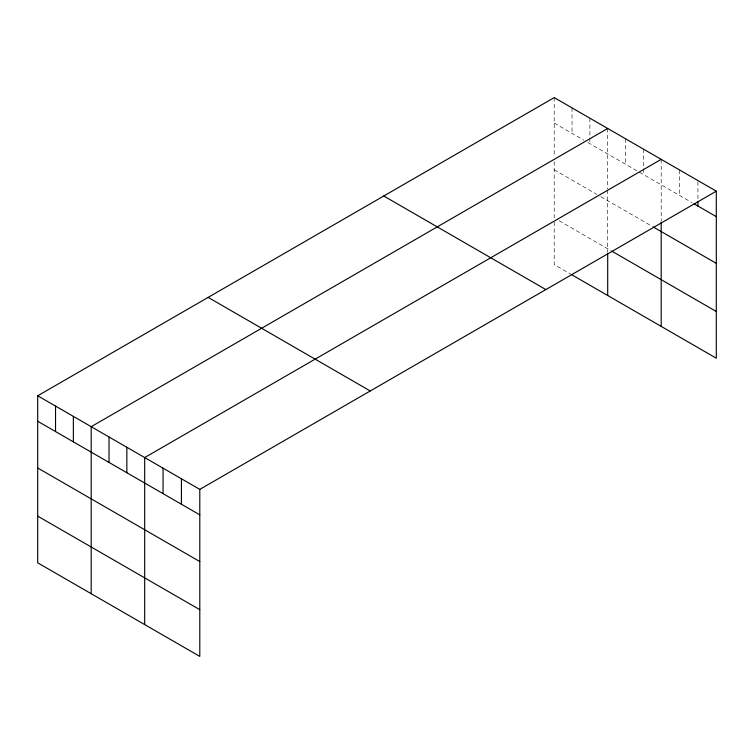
<?xml version="1.0" encoding="UTF-8"?>
<svg xmlns="http://www.w3.org/2000/svg" width="754" height="754" viewBox="0 0 754 754"><rect width="100%" height="100%" fill="white"/><g stroke="black" fill="none" stroke-linecap="round" stroke-linejoin="round"><path stroke-width="0.57" stroke-dasharray="3.77 2.83" d="M554.209 97.596L554.209 156.926M554.209 123.062L583.926 140.216M587.884 142.506L638.402 171.667M639.392 172.242L692.125 202.685M554.209 169.773L596.8 194.362M600.768 196.653L652.276 226.388M559.157 220.762L610.674 250.507M572.041 274.918L554.209 264.616L554.209 220.243M697.931 181.723L697.931 200.253M679.561 169.961L679.561 195.427M661.192 159.358L661.192 221.026M643.36 149.066L643.36 167.586M643.36 168.745L643.36 174.532M625.528 138.774L625.528 164.24M607.696 128.472L607.696 188.981M607.696 190.149L607.696 252.288M589.873 118.18L589.873 143.646M572.041 107.888L572.041 133.354M554.209 161.601L554.209 217.906"/><path stroke-width="1.13" d="M37.7 395.793L199.791 489.384L199.791 656.404L37.7 562.823L37.7 395.793L554.209 97.596L716.3 191.177L716.3 358.207L572.041 274.918M607.696 128.472L91.187 426.679L91.187 593.709M661.192 159.358L144.683 457.565L144.683 624.585M199.791 489.384L716.3 191.177M694.066 203.806L716.3 216.643M653.266 226.963L716.3 263.353M611.664 251.073L716.3 311.487M383.758 196.002L545.849 289.583M208.151 297.387L370.242 390.968M37.7 421.26L199.791 514.85M37.7 467.98L199.791 561.56M37.7 516.113L199.791 609.694M697.931 201.403L697.931 206.04M661.192 222.194L661.192 326.388M607.696 253.457L607.696 295.502M181.422 478.771L181.422 504.238M163.053 468.168L163.053 493.634M126.851 447.263L126.851 472.73M109.019 436.971L109.019 462.438M73.364 416.387L73.364 441.853M55.532 406.095L55.532 431.561"/></g></svg>
